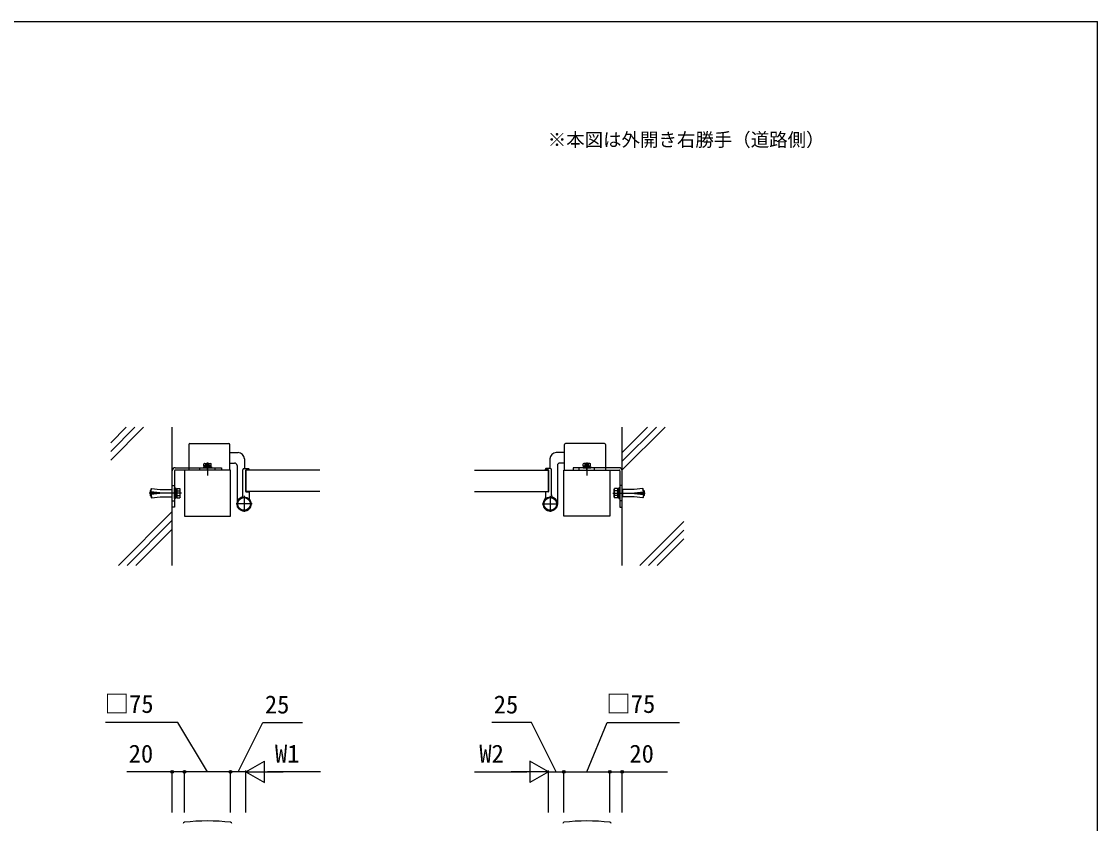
# Model space of a CAD drawing. Units: millimetres, scale not verified. Extents: x -875 to 875, y -1304 to 1298.
# Drawn here: x 0 to 875, y 594 to 1246 of the extents above; entities that cross this region are included whole.
import ezdxf
from ezdxf.enums import TextEntityAlignment as Align

# ---------------------------------------------------------------- set-up
doc = ezdxf.new("R2010")
doc.units = ezdxf.units.MM
doc.header["$LTSCALE"] = 6
for name, color, linetype in [('0-2_USER1', 3, 'Continuous'), ('0-7_YKK_A1', 4, 'Continuous'), ('0-8_YKK_D', 6, 'Continuous'), ('0-9_YKK_ZWAK', 7, 'Continuous'), ('0-A_YSS_K', 3, 'Continuous')]:
    doc.layers.add(name, color=color, linetype=linetype)
doc.styles.add('ＭＳ ゴシック', font='')
doc.styles.get('ＭＳ ゴシック').set_extended_font_data('MS Gothic')

msp = doc.modelspace()

# ---------------------------------------------------------------- linework, layer by layer
at = {"layer": '0-7_YKK_A1'}
for p, q in [((136, 901.6), (136, 880.85)), ((137, 902.6), (168.5, 902.6)), ((169.5, 880.85), (169.5, 901.6)), ((441.5, 880.85), (441.5, 901.6)), ((474, 902.6), (442.5, 902.6)), ((475, 901.6), (475, 880.85)), ((169.5, 895.1), (176.25, 895.1)), ((441.5, 895.1), (434.75, 895.1)), ((148.75, 886.25), (148.363, 886.027)), ((148.463, 883.65), (148.463, 884.25)), ((148.75, 886.25), (153.75, 886.25)), ((149.807, 884.25), (149.807, 886.027)), ((151.25, 887.006), (151.25, 876.534)), ((152.693, 884.25), (152.693, 886.027)), ((153.75, 886.25), (154.137, 886.027)), ((154.038, 883.65), (154.038, 884.25)), ((154.137, 884.25), (154.137, 886.027)), ((169.5, 886.6), (173.25, 886.6)), ((175.25, 884.6), (175.25, 853.35)), ((181.25, 890.1), (181.25, 882.1)), ((429.75, 890.1), (429.75, 882.1)), ((435.75, 884.6), (435.75, 853.35)), ((441.5, 886.6), (437.75, 886.6)), ((457.25, 886.25), (456.863, 886.027)), ((456.863, 884.25), (456.863, 886.027)), ((456.962, 883.65), (456.962, 884.25)), ((462.25, 886.25), (457.25, 886.25)), ((458.307, 884.25), (458.307, 886.027)), ((459.75, 887.006), (459.75, 876.534)), ((461.193, 884.25), (461.193, 886.027)), ((462.25, 886.25), (462.637, 886.027)), ((462.537, 883.65), (462.537, 884.25)), ((122.5, 850.85), (122.5, 880.35)), ((145, 880.85), (145, 882.85)), ((154.375, 883.65), (148.125, 883.65)), ((148.125, 883.65), (148.125, 882.85)), ((154.375, 882.85), (148.125, 882.85)), ((151.25, 880.85), (151.25, 882.85)), ((154.375, 883.65), (154.375, 882.85)), ((157.5, 880.85), (157.5, 882.85)), ((180, 860.821), (180, 881.1)), ((181, 882.1), (184.5, 882.1)), ((182.5, 863.35), (182.5, 880.85)), ((182.65, 881), (184.75, 881)), ((185, 881.25), (185, 881.6)), ((426, 881.25), (426, 881.6)), ((428.35, 881), (426.25, 881)), ((430, 882.1), (426.5, 882.1)), ((428.5, 863.35), (428.5, 880.85)), ((431, 860.821), (431, 881.1)), ((453.5, 880.85), (453.5, 882.85)), ((456.625, 883.65), (462.875, 883.65)), ((456.625, 883.65), (456.625, 882.85)), ((456.625, 882.85), (462.875, 882.85)), ((459.75, 880.85), (459.75, 882.85)), ((462.875, 883.65), (462.875, 882.85)), ((466, 880.85), (466, 882.85)), ((488.5, 850.85), (488.5, 880.35)), ((122.5, 868.35), (124.5, 868.35)), ((488.5, 868.35), (486.5, 868.35)), ((130.05, 862.1), (103.846, 862.1)), ((105, 864.35), (104.75, 864.1)), ((104.75, 864.1), (104.75, 860.1)), ((104.75, 860.1), (105, 859.85)), ((105, 864.35), (105, 859.85)), ((105, 864.35), (105.185, 864.328)), ((105, 859.85), (105.185, 859.872)), ((105.055, 863.254), (105.355, 865.725)), ((112.5, 862.35), (105.055, 863.254)), ((112.5, 861.85), (105.055, 860.946)), ((105.055, 860.946), (105.355, 858.475)), ((105.303, 863.224), (105.633, 865.944)), ((105.303, 860.976), (105.633, 858.256)), ((105.355, 865.725), (105.633, 865.944)), ((105.355, 858.475), (105.633, 858.256)), ((105.634, 858.246), (112.666, 859.1)), ((112.5, 861.85), (112.5, 862.35)), ((112.666, 859.1), (122.25, 859.1)), ((122.25, 865.1), (122.25, 859.1)), ((122.5, 864.85), (122.25, 865.1)), ((122.5, 859.35), (122.25, 859.1)), ((122.5, 859.35), (122.5, 864.85)), ((124.5, 862.1), (122.5, 862.1)), ((126.3, 858.475), (125.3, 858.475)), ((126.3, 865.853), (128.76, 865.853)), ((126.3, 863.976), (128.76, 863.976)), ((126.3, 860.224), (128.76, 860.224)), ((129.05, 865.35), (128.76, 865.853)), ((129.05, 858.85), (128.76, 858.347)), ((129.05, 858.85), (129.05, 865.35)), ((181, 859.85), (181, 846.85)), ((242.5, 863.35), (182.5, 863.35)), ((182.65, 863.2), (184.75, 863.2)), ((185, 862.95), (185, 858.431)), ((368.5, 863.35), (428.5, 863.35)), ((426, 862.95), (426, 858.431)), ((428.35, 863.2), (426.25, 863.2)), ((430, 859.85), (430, 846.85)), ((480.95, 862.1), (507.154, 862.1)), ((481.95, 865.35), (482.24, 865.853)), ((481.95, 858.85), (481.95, 865.35)), ((481.95, 858.85), (482.24, 858.347)), ((484.7, 865.853), (482.24, 865.853)), ((484.7, 863.976), (482.24, 863.976)), ((484.7, 860.224), (482.24, 860.224)), ((484.7, 858.475), (485.7, 858.475)), ((486.5, 862.1), (488.5, 862.1)), ((488.5, 864.85), (488.75, 865.1)), ((488.5, 859.35), (488.5, 864.85)), ((488.5, 859.35), (488.75, 859.1)), ((488.75, 865.1), (488.75, 859.1)), ((498.334, 859.1), (488.75, 859.1)), ((505.366, 858.246), (498.334, 859.1)), ((498.5, 862.35), (505.945, 863.254)), ((498.5, 861.85), (498.5, 862.35)), ((498.5, 861.85), (505.945, 860.946)), ((505.645, 865.725), (505.367, 865.944)), ((505.697, 863.224), (505.367, 865.944)), ((505.697, 860.976), (505.367, 858.256)), ((505.645, 858.475), (505.367, 858.256)), ((505.945, 863.254), (505.645, 865.725)), ((505.945, 860.946), (505.645, 858.475)), ((506, 864.35), (505.815, 864.328)), ((506, 859.85), (505.815, 859.872)), ((506, 864.35), (506.25, 864.1)), ((506, 864.35), (506, 859.85)), ((506.25, 860.1), (506, 859.85)), ((506.25, 864.1), (506.25, 860.1)), ((122.5, 855.85), (124.5, 855.85)), ((187.5, 853.35), (174.5, 853.35)), ((423.5, 853.35), (436.5, 853.35)), ((488.5, 855.85), (486.5, 855.85))]:
    msp.add_line(p, q, dxfattribs=at)
for points in [[(154.137, 884.25), (148.363, 884.25), (148.363, 886.027)], [(149.726, 886.25), (150.3, 885.072), (151.25, 884.567)], [(152.774, 886.25), (152.2, 885.072), (151.25, 884.567)], [(456.863, 884.25), (462.637, 884.25), (462.637, 886.027)], [(458.226, 886.25), (458.8, 885.072), (459.75, 884.567)], [(461.274, 886.25), (460.7, 885.072), (459.75, 884.567)], [(124.5, 880.35), (124.5, 850.85), (122.5, 850.85)], [(125, 882.85), (162.5, 882.85), (162.5, 880.85), (125, 880.85)], [(242.5, 880.85), (182.5, 880.85), (182.5, 863.35)], [(368.5, 880.85), (428.5, 880.85), (428.5, 863.35)], [(486, 882.85), (448.5, 882.85), (448.5, 880.85), (486, 880.85)], [(486.5, 880.35), (486.5, 850.85), (488.5, 850.85)], [(105.634, 865.954), (112.666, 865.1), (122.25, 865.1)], [(125.3, 865.725), (126.3, 865.725), (126.3, 858.475)], [(126.3, 865.853), (126.3, 858.347), (128.76, 858.347)], [(484.7, 865.853), (484.7, 858.347), (482.24, 858.347)], [(485.7, 865.725), (484.7, 865.725), (484.7, 858.475)], [(505.366, 865.954), (498.334, 865.1), (488.75, 865.1)]]:
    msp.add_lwpolyline(points, dxfattribs=at)
for points in [[(132.5, 843.35), (170, 843.35), (170, 880.85), (132.5, 880.85)], [(478.5, 843.35), (441, 843.35), (441, 880.85), (478.5, 880.85)], [(124.5, 857.85), (124.5, 866.35), (125.3, 866.35), (125.3, 857.85)], [(486.5, 857.85), (486.5, 866.35), (485.7, 866.35), (485.7, 857.85)]]:
    msp.add_lwpolyline(points, close=True, dxfattribs=at)
for centre, radius in [((181, 853.35), 5.75), ((181, 853.35), 5.173), ((430, 853.35), 5.75), ((430, 853.35), 5.173)]:
    msp.add_circle(centre, radius, dxfattribs=at)
for centre, radius, start, end in [((137, 901.6), 1, 90, 180), ((168.5, 901.6), 1, 360, 90), ((442.5, 901.6), 1, 90, 180), ((474, 901.6), 1, 0, 90), ((176.25, 890.1), 5, 0, 90), ((434.75, 890.1), 5, 90, 180), ((149.085, 884.972), 1.278, 55.61575, 124.38425), ((151.25, 881.473), 4.777, 72.41205, 107.58795), ((153.415, 884.972), 1.278, 55.61575, 124.38425), ((173.25, 884.6), 2, 0, 90), ((437.75, 884.6), 2, 90, 180), ((457.585, 884.972), 1.278, 55.61575, 124.38425), ((459.75, 881.473), 4.777, 72.41205, 107.58795), ((461.915, 884.972), 1.278, 55.61575, 124.38425), ((125, 880.35), 2.5, 90, 180), ((125, 880.35), 0.5, 90, 180), ((181, 881.1), 1, 90, 180), ((182.65, 880.85), 0.15, 90, 180), ((184.5, 881.6), 0.5, 360, 90), ((184.75, 881.25), 0.25, 270, 360), ((426.5, 881.6), 0.5, 90, 180), ((426.25, 881.25), 0.25, 180, 270), ((428.35, 880.85), 0.15, 0, 90), ((430, 881.1), 1, 0, 90), ((486, 880.35), 2.5, 0, 90), ((486, 880.35), 0.5, 0, 90), ((122.84, 862.1), 6.21, 342.41205, 17.58795), ((127.389, 864.915), 1.661, 325.61575, 34.38425), ((127.389, 859.285), 1.661, 325.61575, 34.38425), ((181, 853.35), 5.75, 115.10278, 38.01228), ((177.5, 860.821), 2.5, 295.10278, 359.99998), ((182.65, 863.35), 0.15, 180, 270), ((184.75, 862.95), 0.25, 360, 90), ((187.5, 858.431), 2.5, 180, 218.01228), ((430, 853.35), 5.75, 141.98772, 64.89722), ((423.5, 858.431), 2.5, 321.98772, 0), ((426.25, 862.95), 0.25, 90, 180), ((428.35, 863.35), 0.15, 270, 0), ((433.5, 860.821), 2.5, 180.00002, 244.89722), ((483.611, 864.915), 1.661, 145.61575, 214.38425), ((488.16, 862.1), 6.21, 162.41205, 197.58795), ((483.611, 859.285), 1.661, 145.61575, 214.38425), ((151.25, 435.6), 160, 83.25565, 96.74435), ((459.75, 435.6), 160, 83.25565, 96.74435), ((132.577, 593.5), 1, 96.74435, 177), ((169.923, 593.5), 1, 3, 83.25565), ((441.077, 593.5), 1, 96.74435, 177), ((478.423, 593.5), 1, 3, 83.25565)]:
    msp.add_arc(centre, radius, start, end, dxfattribs=at)
at = {"layer": '0-8_YKK_D'}
for p, q in [((182.5, 635.6), (197.655, 644.35)), ((197.655, 626.85), (197.655, 644.35)), ((428.5, 635.6), (413.345, 644.35)), ((413.345, 644.35), (413.345, 626.85)), ((122.5, 602.6), (122.5, 636.6)), ((132.5, 602.6), (132.5, 636.6)), ((132.5, 602.6), (132.5, 636.6)), ((170, 635.6), (132.5, 635.6)), ((170, 602.6), (170, 636.6)), ((170, 602.6), (170, 636.6)), ((182.5, 635.6), (170, 635.6)), ((182.5, 602.6), (182.5, 636.6)), ((182.5, 602.6), (182.5, 636.6)), ((182.5, 635.6), (197.655, 626.85)), ((182.5, 635.6), (212.811, 635.6)), ((243.122, 635.6), (200, 635.6)), ((368.5, 635.6), (411, 635.6)), ((428.5, 635.6), (398.189, 635.6)), ((428.5, 635.6), (413.345, 626.85)), ((428.5, 602.6), (428.5, 636.6)), ((428.5, 602.6), (428.5, 636.6)), ((428.5, 635.6), (441, 635.6)), ((441, 602.6), (441, 636.6)), ((441, 602.6), (441, 636.6)), ((441, 635.6), (478.5, 635.6)), ((478.5, 602.6), (478.5, 636.6)), ((478.5, 602.6), (478.5, 636.6)), ((488.5, 602.6), (488.5, 636.6))]:
    msp.add_line(p, q, dxfattribs=at)
for points in [[(151.25, 635.6), (127.176, 675.6), (68.221, 675.6)], [(176.25, 635.6), (196.375, 675.6), (228.511, 675.6)], [(434.75, 635.6), (414.625, 675.6), (382.489, 675.6)], [(459.75, 635.6), (476.225, 675.6), (535.179, 675.6)], [(132.5, 635.6), (122.5, 635.6), (85.609, 635.6)], [(478.5, 635.6), (488.5, 635.6), (525.391, 635.6)]]:
    msp.add_lwpolyline(points, dxfattribs=at)
for centre in [(122.5, 635.6), (132.5, 635.6), (132.5, 635.6), (170, 635.6), (170, 635.6), (441, 635.6), (441, 635.6), (478.5, 635.6), (478.5, 635.6), (488.5, 635.6)]:
    msp.add_circle(centre, 1.075, dxfattribs=at)
at = {"layer": '0-9_YKK_ZWAK'}
msp.add_line((-875, 1245.6), (875, 1245.6), dxfattribs=at)
msp.add_lwpolyline([(-875, -1304.4), (875, -1304.4), (875, 1245.6)], dxfattribs=at)
at = {"layer": '0-A_YSS_K'}
for p, q in [((72.5, 903.172), (85.178, 915.85)), ((72.5, 896.101), (92.249, 915.85)), ((72.5, 889.03), (99.32, 915.85)), ((122.5, 803.35), (122.5, 915.85)), ((488.5, 803.35), (488.5, 915.85)), ((488.5, 895.152), (509.198, 915.85)), ((488.5, 888.081), (516.269, 915.85)), ((488.5, 881.01), (523.34, 915.85)), ((78.744, 803.35), (122.5, 847.106)), ((85.815, 803.35), (122.5, 840.035)), ((92.886, 803.35), (122.5, 832.964)), ((502.764, 803.35), (538.5, 839.086)), ((509.835, 803.35), (538.5, 832.015)), ((516.906, 803.35), (538.5, 824.944))]:
    msp.add_line(p, q, dxfattribs=at)

# ---------------------------------------------------------------- texts
at = {"layer": '0-2_USER1', "style": 'ＭＳ ゴシック'}
msp.add_text('※本図は外開き右勝手（道路側）', height=11, dxfattribs=at).set_placement((427.955, 1140.702), align=Align.BOTTOM_LEFT)
at = {"layer": '0-8_YKK_D', "style": 'ＭＳ ゴシック'}
for s, p in [('□75', (67.471, 679.055)), ('25', (197.898, 678.6)), ('25', (384.011, 678.6)), ('□75', (475.475, 679.055)), ('20', (87.132, 638.6)), ('W1', (206.106, 638.6)), ('W2', (372.307, 638.6)), ('20', (494.323, 638.6))]:
    msp.add_text(s, height=14.66, dxfattribs=at).set_placement(p, align=Align.BOTTOM_LEFT)

doc.saveas('drawing.dxf')
